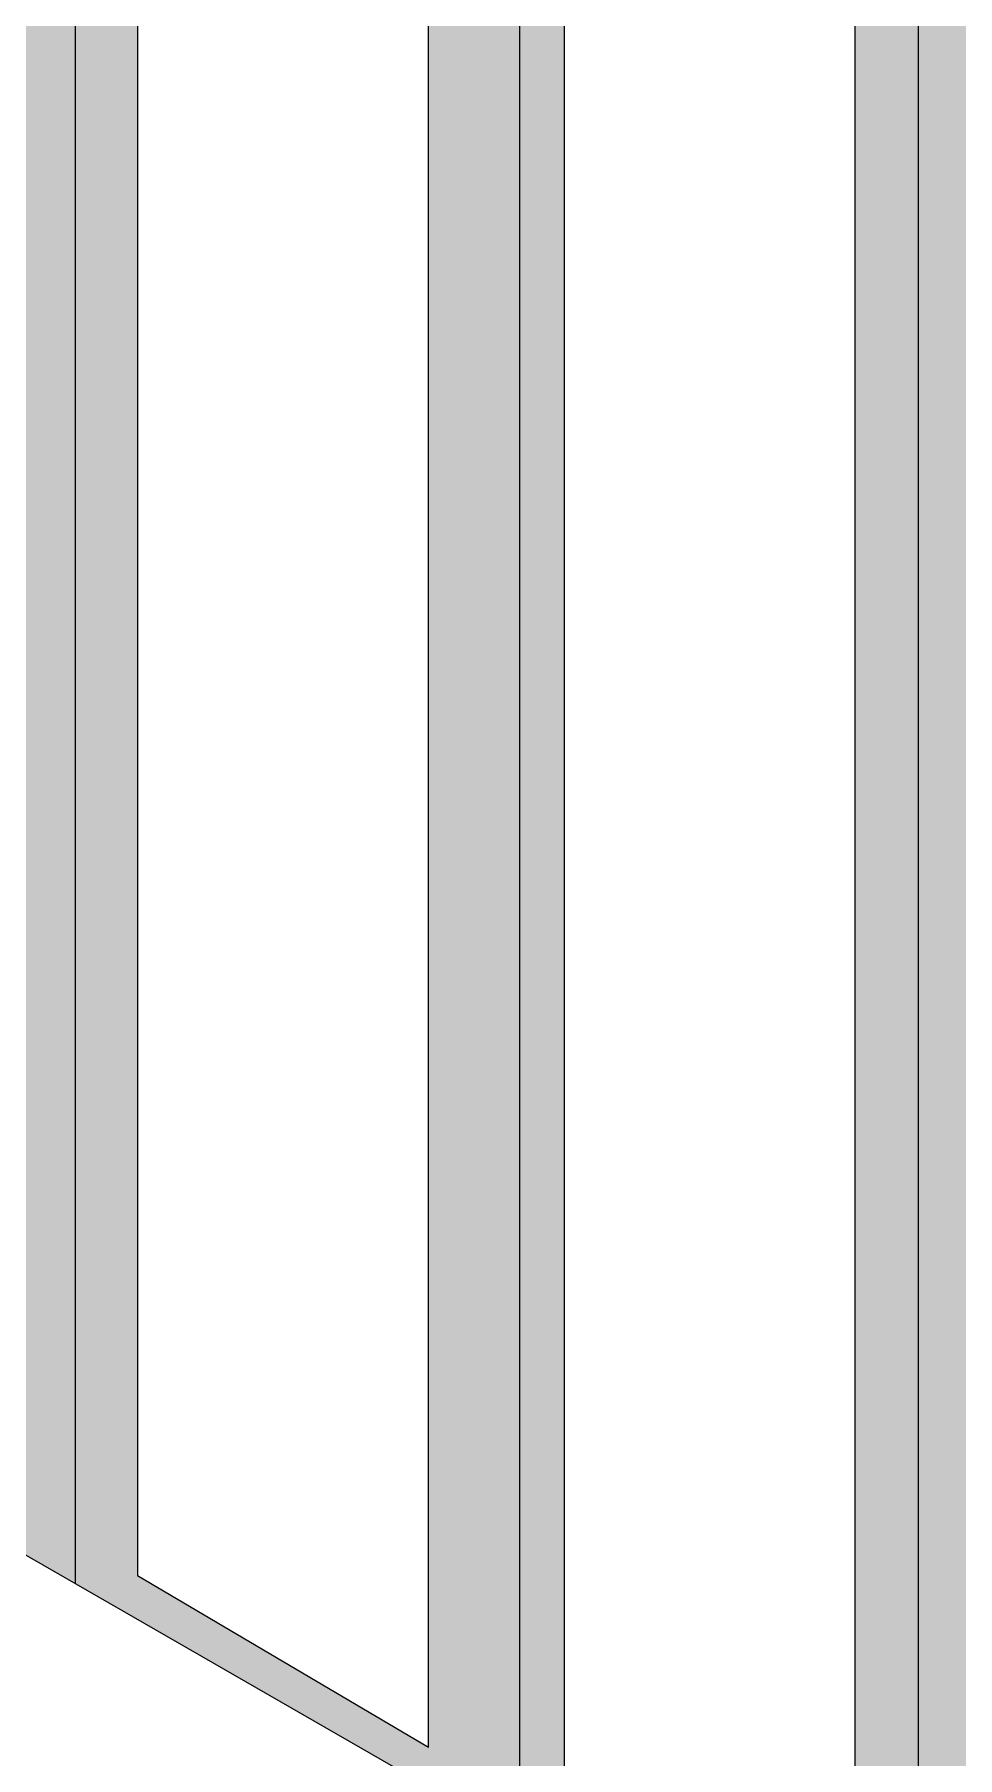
# Model space of a CAD drawing. Header units: metres. Extents: x 81 to 650, y -25 to 177.
# Drawn here: x 328.4868 to 328.7482, y 36.2893 to 36.7775 of the extents above; entities that cross this region are included whole.
import ezdxf

# ---------------------------------------------------------------- set-up
doc = ezdxf.new("R2010")
doc.units = ezdxf.units.M
doc.layers.add('EQUIPOS', color=7, linetype='Continuous', true_color=0xc7c7c7)

msp = doc.modelspace()

# ---------------------------------------------------------------- hatches: boundary and pattern name
at = {"layer": 'EQUIPOS', "transparency": 33554687}
h = msp.add_hatch(color=256, dxfattribs=at)
h.dxf.hatch_style = 1
h.paths.add_polyline_path([(328.4984514560007, 37.64002991301708), (328.0090900064936, 37.92183442972681), (328.0090900064934, 36.62043378401285), (328.4984514560007, 36.33859531722284)])
h.paths.add_polyline_path([(328.05424489445, 36.70219134505253), (328.4593618659287, 36.46704474083462), (328.4593618659288, 36.39856775031965), (328.05424489445, 36.63371435453758)], flags=16)
h.paths.add_polyline_path([(328.030025578619, 36.75227922104761), (328.030025578619, 37.45090602737648), (328.4745924908366, 37.19489696910512), (328.4745924908368, 36.49627016277623)], flags=16)
h.paths.add_polyline_path([(328.030025578619, 37.48598854082203), (328.030025578619, 37.88935522813804), (328.4752147162002, 37.6338255635802), (328.4752147162002, 37.22978329986466)], flags=16)
h = msp.add_hatch(color=256, dxfattribs=at)
h.dxf.hatch_style = 1
h.paths.add_polyline_path([(328.4984514560007, 37.64002991301714), (328.4984514560007, 36.33859531722296), (328.6241405867768, 36.26621576057888), (328.6241405867767, 37.56765035637311)])
h.paths.add_polyline_path([(328.515987132291, 37.60806434409958), (328.5983729565939, 37.55945608588824), (328.598372956594, 36.29225496433736), (328.515987132291, 36.34086322254872)], flags=16)
h.paths.add_polyline_path([(328.6241405867767, 37.56765035637311), (328.6241405867768, 36.26621576057888), (328.7370555785359, 36.20119234135774), (328.7370555785359, 37.50262693715194)])
h.paths.add_polyline_path([(328.6368596630862, 37.53620388222713), (328.7192454873891, 37.48759562401578), (328.7192454873892, 36.23144161518491), (328.6368596630862, 36.28004987339627)], flags=16)
h = msp.add_hatch(color=256, dxfattribs=at)
h.dxf.hatch_style = 1
h.paths.add_polyline_path([(328.7370555785359, 37.50262693715194), (328.7370555785359, 36.20119234135774), (329.2056110387433, 35.93136919703679), (329.2056110387432, 37.23280379283107)])
h.paths.add_polyline_path([(328.7558203600911, 37.46772837764835), (329.1762173872494, 37.22563783049991), (329.1762173872495, 36.78016016124246), (328.7558203600911, 37.02225070839092)], flags=16)
h.paths.add_polyline_path([(328.7551981347276, 37.00837880589518), (329.1755951618859, 36.76628825874673), (329.175595161886, 36.06766145241784), (328.7551981347276, 36.3097519995663)], flags=16)
h.paths.add_polyline_path([(328.7551379538838, 36.28640590512924), (329.173420959335, 36.04351076509875), (329.1734209593351, 35.97503377458379), (328.7551379538838, 36.21792891461429)], flags=16)

# ---------------------------------------------------------------- linework, layer by layer
for points in [[(328.2669989472067, 38.66546224411709), (327.4923497178501, 38.21937142123279), (327.4923497178501, 36.91797077551863), (329.2056110387433, 35.93136919703679), (329.2056110387432, 37.23280379283107), (329.9802307904666, 37.67887764067535), (329.9802307904666, 36.37744304488091), (330.1689828536095, 36.26874796073489)], [(328.4984514560007, 36.3385953172229), (328.4984514560007, 37.64002991301708), (329.2730712077241, 38.0861037608614)], [(328.6241405867767, 37.56765035637309), (328.6241405867768, 36.26621576057881)], [(328.7370555785359, 37.50262693715193), (328.7370555785359, 36.20119234135767)]]:
    msp.add_lwpolyline(points)
for points in [[(328.5983729565939, 37.55945608588824), (328.515987132291, 37.60806434409958), (328.515987132291, 36.34086322254872), (328.598372956594, 36.29225496433736)], [(328.7192454873891, 37.48759562401578), (328.6368596630862, 37.53620388222713), (328.6368596630862, 36.28004987339627), (328.7192454873892, 36.23144161518491)]]:
    msp.add_lwpolyline(points, close=True)

doc.saveas('drawing.dxf')
